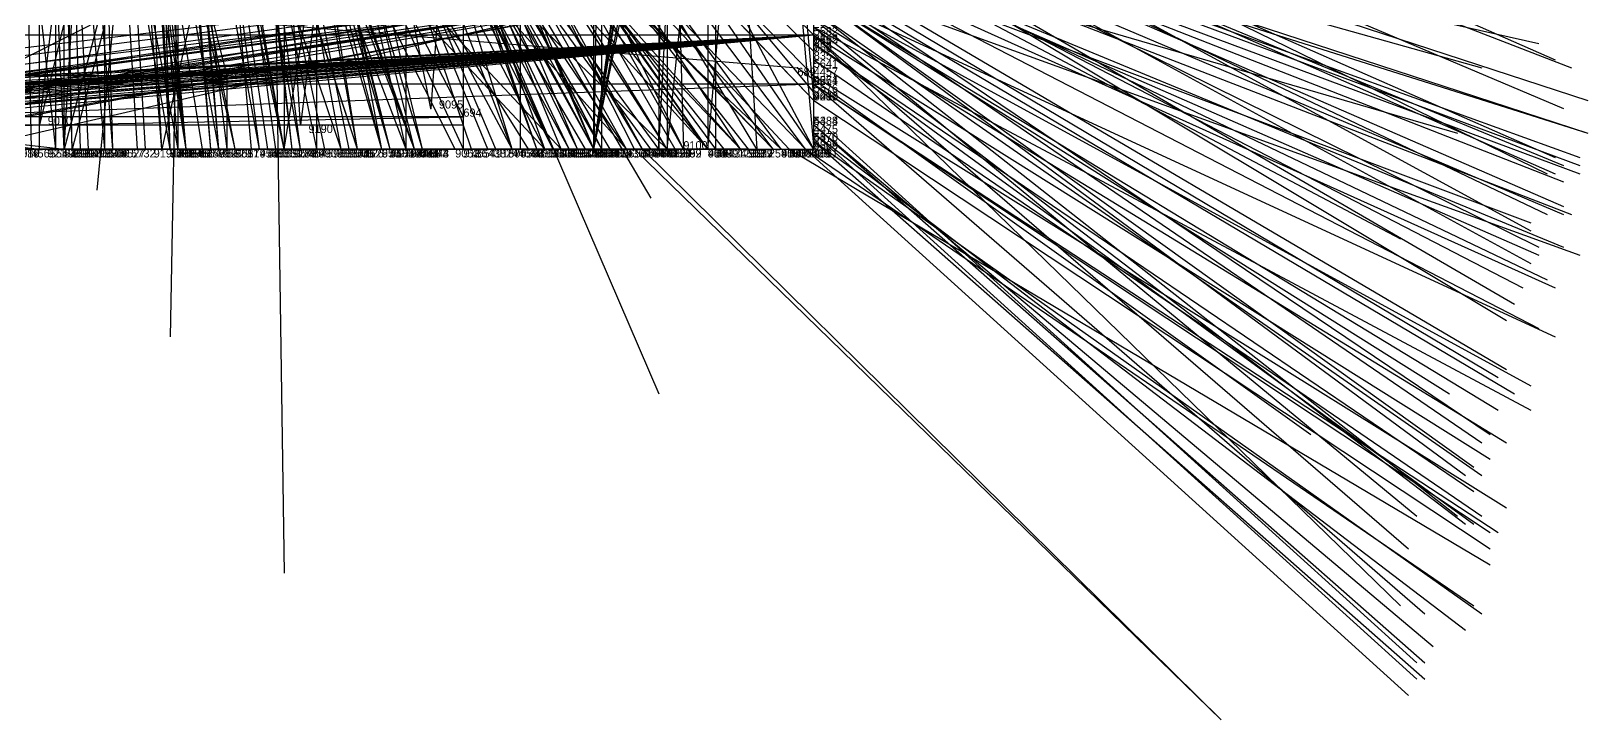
# Model space of a CAD drawing. Extents: x -0.07 to 1.1, y -0.07 to 1.1.
# Drawn here: x 0.904 to 1.095, y -0.07 to 0.0145 of the extents above; entities that cross this region are included whole.
import ezdxf

# ---------------------------------------------------------------- set-up
doc = ezdxf.new("R2010")
doc.units = 0
for name, color, linetype in [('Clients', 3, 'CONTINUOUS'), ('Facilities', 3, 'CONTINUOUS'), ('Facilities_lines', 3, 'CONTINUOUS'), ('Min_max_boxes', 1, 'CONTINUOUS'), ('Normals', 1, 'CONTINUOUS'), ('Source_points', 5, 'CONTINUOUS'), ('Text', 3, 'CONTINUOUS')]:
    doc.layers.add(name, color=color, linetype=linetype)

msp = doc.modelspace()

# ---------------------------------------------------------------- linework, layer by layer
at = {"layer": 'Clients', "color": 5}
for p in [(0.998, 0.01), (0.928, 0.009), (1, 0.006, 0.973), (0.953, 0.005, 1), (0.957, 0.004), (0.905, 0.003, 1), (0.937, 0.003, 1), (0.905, 0, 0.093), (0.908, 0, 0.145), (0.908, 0, 0.963), (0.908, 0, 0.982), (0.909, 0, 0.966), (0.92, 0, 0.949), (0.944, 0, 0.013), (0.95, 0, 0.024), (0.968, 0, 0.012), (0.973, 0, 0.99), (0.984, 0, 1), (0.993, 0, 0.972), (1, 0, 0.993)]:
    msp.add_point(p, dxfattribs=at)
at = {"layer": 'Facilities', "color": 3}
for p in [(1, 0.014, 0.193), (1, 0.014, 0.117), (1, 0.014, 0.541), (1, 0.014, 0.973), (1, 0.013, 0.127), (1, 0.013, 0.054), (1, 0.012, 0.19), (1, 0.011, 0.533), (1, 0.009, 0.173), (1, 0.009, 0.293), (1, 0.008, 0.439), (1, 0.008, 0.637), (1, 0.008, 0.779), (1, 0.007, 0.148), (1, 0.006, 0.464), (1, 0.006, 0.927), (1, 0.004, 0.724), (1, 0.003, 0.477), (1, 0.003, 0.437), (1, 0.002, 0.344), (1, 0.002, 0.645), (0.904, 0, 0.435), (0.907, 0, 0.56), (0.907, 0, 0.708), (0.908, 0, 0.902), (0.909, 0, 0.867), (0.91, 0, 0.803), (0.911, 0, 0.611), (0.913, 0, 0.218), (0.913, 0, 0.785), (0.914, 0, 0.092), (0.914, 0, 0.255), (0.914, 0, 0.433), (0.917, 0, 0.235), (0.918, 0, 0.92), (0.92, 0, 0.053), (0.921, 0, 0.159), (0.921, 0, 0.202), (0.921, 0, 0.305), (0.921, 0, 0.725), (0.921, 0, 0.941), (0.922, 0, 0.243), (0.922, 0, 0.705), (0.923, 0, 0.31), (0.923, 0, 0.57), (0.923, 0, 0.702), (0.923, 0, 0.841), (0.925, 0, 0.7), (0.926, 0, 0.241), (0.926, 0, 0.129), (0.927, 0, 0.211), (0.927, 0, 0.718), (0.927, 0, 0.937), (0.928, 0, 0.235), (0.929, 0, 0.7), (0.929, 0, 0.69), (0.931, 0, 0.284), (0.932, 0, 0.045), (0.932, 0, 0.586), (0.933, 0, 0.387), (0.934, 0, 0.583), (0.935, 0, 0.052), (0.935, 0, 0.558), (0.935, 0, 0.883), (0.936, 0, 0.522), (0.936, 0, 0.934), (0.937, 0, 0.375), (0.937, 0, 0.551), (0.939, 0, 0.903), (0.94, 0, 0.879), (0.94, 0, 0.902), (0.942, 0, 0.149), (0.942, 0, 0.842), (0.943, 0, 0.168), (0.944, 0, 0.14), (0.944, 0, 0.317), (0.944, 0, 0.639), (0.947, 0, 0.188), (0.947, 0, 0.18), (0.947, 0, 0.313), (0.948, 0, 0.605), (0.948, 0, 0.763), (0.948, 0, 0.915), (0.95, 0, 0.776), (0.951, 0, 0.276), (0.951, 0, 0.341), (0.951, 0, 0.403), (0.951, 0, 0.857), (0.952, 0, 0.194), (0.952, 0, 0.22), (0.956, 0, 0.872), (0.957, 0, 0.865), (0.958, 0, 0.363), (0.96, 0, 0.375), (0.961, 0, 0.857), (0.961, 0, 0.815), (0.963, 0, 0.277), (0.963, 0, 0.428), (0.963, 0, 0.569), (0.965, 0, 0.424), (0.966, 0, 0.146), (0.966, 0, 0.14), (0.967, 0, 0.18), (0.967, 0, 0.352), (0.967, 0, 0.517), (0.968, 0, 0.488), (0.968, 0, 0.537), (0.969, 0, 0.333), (0.969, 0, 0.451), (0.97, 0, 0.392), (0.97, 0, 0.555), (0.971, 0, 0.094), (0.971, 0, 0.799), (0.972, 0, 0.318), (0.973, 0, 0.28), (0.973, 0, 0.445), (0.973, 0, 0.703), (0.973, 0, 0.927), (0.974, 0, 0.685), (0.974, 0, 0.528), (0.974, 0, 0.684), (0.974, 0, 0.875), (0.975, 0, 0.032), (0.977, 0, 0.223), (0.977, 0, 0.495), (0.977, 0, 0.516), (0.978, 0, 0.357), (0.978, 0, 0.556), (0.979, 0, 0.478), (0.979, 0, 0.301), (0.979, 0, 0.358), (0.98, 0, 0.4), (0.981, 0, 0.054), (0.982, 0, 0.291), (0.982, 0, 0.52), (0.982, 0, 0.826), (0.983, 0, 0.226), (0.984, 0, 0.181), (0.987, 0, 0.213), (0.987, 0, 0.292), (0.987, 0, 0.386), (0.987, 0, 0.866), (0.988, 0, 0.545), (0.989, 0, 0.932), (0.991, 0, 0.433), (0.991, 0, 0.712), (0.991, 0, 0.813), (0.992, 0, 0.656), (0.995, 0, 0.548), (0.995, 0, 0.792), (0.995, 0, 0.837), (0.996, 0, 0.27), (0.996, 0, 0.537), (0.997, 0, 0.317), (0.997, 0, 0.549), (0.999, 0, 0.144), (0.999, 0, 0.326), (0.999, 0, 0.554), (0.999, 0, 0.946), (1, 0.001, 0.439), (1, 0.001, 0.347), (1, 0, 0.195)]:
    msp.add_point(p, dxfattribs=at)
at = {"layer": 'Facilities_lines', "color": 3}
for p, q in [((0.973, 0.286, 1), (0.905, 0.003, 1)), ((0.973, 0.286, 1), (0.937, 0.003, 1)), ((0.973, 0.286, 1), (0.953, 0.005, 1)), ((0.977, 0.26, 1), (0.908, 0, 0.963)), ((0.977, 0.26, 1), (0.908, 0, 0.982)), ((0.977, 0.26, 1), (0.909, 0, 0.966)), ((0.977, 0.26, 1), (0.92, 0, 0.949)), ((0.977, 0.26, 1), (0.973, 0, 0.99)), ((0.977, 0.26, 1), (0.984, 0, 1)), ((0.977, 0.26, 1), (0.993, 0, 0.972)), ((0.977, 0.26, 1), (1, 0.006, 0.973)), ((0.977, 0.26, 1), (1, 0, 0.993)), ((0.973, 0, 0.703), (1, 0.194, 0.735)), ((0.973, 0, 0.703), (1, 0.189, 0.706)), ((0.973, 0, 0.703), (1, 0.189, 0.731)), ((0.973, 0, 0.703), (1, 0.173, 0.699)), ((0.982, 0, 0.291), (1, 0.173, 0.362)), ((0.973, 0, 0.703), (1, 0.171, 0.705)), ((0.973, 0, 0.703), (1, 0.167, 0.716)), ((0.973, 0, 0.703), (1, 0.166, 0.705)), ((0.987, 0, 0.292), (1, 0.148, 0.351)), ((0.973, 0, 0.28), (1, 0.141, 0.347)), ((0.981, 0, 0.054), (0.982, 0.14)), ((0.981, 0, 0.054), (0.988, 0.133)), ((0.973, 0, 0.28), (1, 0.13, 0.342)), ((0.881, 0, 0.955), (0.974, 0.047, 1)), ((0.733, 0.032), (0.998, 0.01)), ((0.665, 0.029), (0.908, 0, 0.145)), ((0.665, 0.029), (0.905, 0, 0.093)), ((0.935, 0, 0.052), (0.939, 0.025)), ((1, 0.024, 0.977), (0.799, 0, 0.855)), ((1, 0.024, 0.977), (0.814, 0, 0.836)), ((1, 0.024, 0.977), (0.829, 0, 0.855)), ((1, 0.024, 0.977), (0.841, 0, 0.826)), ((1, 0.024, 0.977), (0.843, 0, 0.835)), ((1, 0.024, 0.977), (0.862, 0, 0.863)), ((1, 0.024, 0.977), (0.896, 0, 0.873)), ((1, 0.022, 0.538), (0.816, 0, 0.58)), ((1, 0.022, 0.538), (0.829, 0, 0.531)), ((1, 0.022, 0.538), (0.834, 0, 0.56)), ((1, 0.022, 0.538), (0.835, 0, 0.551)), ((1, 0.022, 0.538), (0.836, 0, 0.592)), ((1, 0.022, 0.538), (0.848, 0, 0.479)), ((1, 0.022, 0.538), (0.848, 0, 0.497)), ((1, 0.022, 0.538), (0.854, 0, 0.599)), ((1, 0.022, 0.538), (0.856, 0, 0.553)), ((1, 0.022, 0.538), (0.858, 0, 0.52)), ((1, 0.022, 0.538), (0.865, 0, 0.622)), ((1, 0.022, 0.538), (0.87, 0, 0.556)), ((1, 0.022, 0.538), (0.881, 0, 0.618)), ((1, 0.022, 0.538), (0.882, 0, 0.633)), ((1, 0.014, 0.541), (0.727, 0, 0.52)), ((1, 0.014, 0.541), (0.731, 0, 0.516)), ((1, 0.014, 0.541), (0.732, 0, 0.534)), ((1, 0.014, 0.541), (0.739, 0, 0.554)), ((1, 0.014, 0.541), (0.757, 0, 0.54)), ((1, 0.014, 0.541), (0.765, 0, 0.57)), ((1, 0.014, 0.541), (0.769, 0, 0.54)), ((1, 0.014, 0.541), (0.773, 0, 0.518)), ((1, 0.014, 0.541), (0.777, 0, 0.521)), ((1, 0.014, 0.541), (0.78, 0, 0.588)), ((1, 0.014, 0.541), (0.785, 0, 0.599)), ((1, 0.014, 0.541), (0.789, 0, 0.49)), ((1, 0.014, 0.541), (0.797, 0, 0.478)), ((1, 0.014, 0.541), (0.804, 0, 0.488)), ((1, 0.014, 0.541), (0.804, 0, 0.466)), ((1, 0.014, 0.541), (0.809, 0, 0.463)), ((1, 0.014, 0.541), (0.813, 0, 0.453)), ((1, 0.014, 0.541), (0.813, 0, 0.494)), ((1, 0.014, 0.541), (0.821, 0, 0.482)), ((1, 0.014, 0.541), (0.821, 0, 0.594)), ((1, 0.014, 0.541), (0.823, 0, 0.47)), ((1, 0.014, 0.541), (0.827, 0, 0.463)), ((1, 0.014, 0.541), (0.833, 0, 0.631)), ((1, 0.014, 0.541), (0.838, 0, 0.636)), ((1, 0.014, 0.541), (0.84, 0, 0.613)), ((1, 0.014, 0.541), (0.841, 0, 0.453)), ((1, 0.014, 0.541), (0.848, 0, 0.64)), ((0.769, 0, 0.036), (0.928, 0.009)), ((1, 0.008, 0.779), (0.781, 0, 0.787)), ((0.753, 0, 0.054), (0.957, 0.004)), ((0.936, 0, 0.522), (0.698, 0, 0.518)), ((0.944, 0, 0.639), (0.702, 0, 0.64)), ((0.929, 0, 0.69), (0.707, 0, 0.664)), ((0.974, 0, 0.685), (0.709, 0, 0.682)), ((0.973, 0, 0.703), (0.71, 0, 0.694)), ((0.72, 0, 0.044), (0.944, 0, 0.013)), ((0.72, 0, 0.044), (0.95, 0, 0.024)), ((0.944, 0, 0.639), (0.731, 0, 0.65)), ((0.944, 0, 0.639), (0.732, 0, 0.629)), ((0.944, 0, 0.639), (0.734, 0, 0.637)), ((0.944, 0, 0.639), (0.736, 0, 0.594)), ((0.944, 0, 0.639), (0.738, 0, 0.648)), ((0.944, 0, 0.639), (0.743, 0, 0.625)), ((0.944, 0, 0.639), (0.745, 0, 0.595)), ((0.973, 0, 0.703), (0.745, 0, 0.732)), ((0.973, 0, 0.703), (0.751, 0, 0.708)), ((0.942, 0, 0.842), (0.761, 0, 0.852)), ((0.973, 0, 0.703), (0.762, 0, 0.736)), ((0.942, 0, 0.842), (0.762, 0, 0.831)), ((0.913, 0, 0.785), (0.763, 0, 0.792)), ((0.765, 0, 0.047), (0.968, 0, 0.012)), ((0.992, 0, 0.656), (0.765, 0, 0.63)), ((0.974, 0, 0.685), (0.766, 0, 0.648)), ((0.973, 0, 0.703), (0.768, 0, 0.683)), ((0.968, 0, 0.488), (0.769, 0, 0.491)), ((0.944, 0, 0.639), (0.769, 0, 0.618)), ((0.992, 0, 0.656), (0.769, 0, 0.629)), ((0.913, 0, 0.785), (0.773, 0, 0.81)), ((0.973, 0, 0.703), (0.774, 0, 0.674)), ((0.973, 0, 0.703), (0.775, 0, 0.721)), ((0.973, 0, 0.703), (0.777, 0, 0.668)), ((0.973, 0, 0.703), (0.779, 0, 0.723)), ((0.974, 0, 0.685), (0.78, 0, 0.621)), ((0.973, 0, 0.703), (0.78, 0, 0.717)), ((0.973, 0, 0.703), (0.786, 0, 0.642)), ((0.973, 0, 0.703), (0.786, 0, 0.749)), ((0.974, 0, 0.685), (0.789, 0, 0.613)), ((0.973, 0, 0.703), (0.792, 0, 0.694)), ((0.973, 0, 0.703), (0.794, 0, 0.65)), ((0.973, 0, 0.703), (0.797, 0, 0.626)), ((0.973, 0, 0.703), (0.803, 0, 0.714)), ((0.973, 0, 0.703), (0.805, 0, 0.665)), ((0.973, 0, 0.703), (0.812, 0, 0.784)), ((0.973, 0, 0.703), (0.819, 0, 0.742)), ((0.973, 0, 0.703), (0.827, 0, 0.651)), ((0.973, 0, 0.703), (0.845, 0, 0.757)), ((0.973, 0, 0.28), (0.846, 0, 0.396)), ((0.973, 0, 0.703), (0.853, 0, 0.726)), ((0.973, 0, 0.703), (0.863, 0, 0.696)), ((0.973, 0, 0.703), (0.865, 0, 0.755)), ((0.973, 0, 0.703), (0.866, 0, 0.682))]:
    msp.add_line(p, q, dxfattribs=at)
at = {"layer": 'Min_max_boxes', "color": 1}
for p, q in [((1, 0, 0.76), (1, 0.466, 0.76)), ((1, 0, 1), (1, 0.466, 1)), ((1, 0, 0.346), (1, 0.32, 0.346)), ((1, 0, 0.689), (1, 0.32, 0.689)), ((0.973, 0, 0.991), (0.973, 0.286, 0.991)), ((0.973, 0, 1), (0.973, 0.286, 1)), ((1, 0, 0.626), (1, 0.194, 0.626)), ((1, 0, 0.784), (1, 0.194, 0.784)), ((1, 0, 0.826), (1, 0.192, 0.826)), ((1, 0, 1), (1, 0.192, 1)), ((0.982, 0.173, 0.291), (0.982, 0, 0.291)), ((0.982, 0.173, 0.362), (0.982, 0, 0.362)), ((1, 0, 0.291), (1, 0.173, 0.291)), ((1, 0, 0.362), (1, 0.173, 0.362)), ((0.987, 0.148, 0.292), (0.987, 0, 0.292)), ((0.987, 0.148, 0.351), (0.987, 0, 0.351)), ((1, 0, 0.292), (1, 0.148, 0.292)), ((1, 0, 0.351), (1, 0.148, 0.351)), ((0.981, 0.14), (0.981, 0)), ((0.981, 0.14, 0.054), (0.981, 0, 0.054)), ((0.988, 0), (0.988, 0.14)), ((0.988, 0, 0.054), (0.988, 0.14, 0.054)), ((1, 0, 0.28), (1, 0.141, 0.28)), ((1, 0, 0.396), (1, 0.141, 0.396)), ((0.964, 0, 0.978), (0.964, 0.139, 0.978)), ((0.964, 0, 1), (0.964, 0.139, 1)), ((0.974, 0, 0.955), (0.974, 0.1, 0.955)), ((0.974, 0, 1), (0.974, 0.1, 1)), ((0.957, 0.003, 1), (0.957, 0.042, 1)), ((0.957, 0.003, 1), (0.957, 0.042, 1)), ((1, 0), (1, 0.032)), ((1, 0, 0.124), (1, 0.032, 0.124)), ((0.908, 0), (0.908, 0.029)), ((0.908, 0, 0.504), (0.908, 0.029, 0.504)), ((0.922, 0, 0.938), (0.922, 0.029, 0.938)), ((0.922, 0, 1), (0.922, 0.029, 1)), ((1, 0), (1, 0.029)), ((1, 0, 0.212), (1, 0.029, 0.212)), ((0.935, 0.025), (0.935, 0)), ((0.935, 0.025, 0.052), (0.935, 0, 0.052)), ((0.939, 0), (0.939, 0.025)), ((0.939, 0, 0.052), (0.939, 0.025, 0.052)), ((0.95, 0), (0.95, 0.022)), ((0.95, 0, 0.044), (0.95, 0.022, 0.044)), ((1, 0.014, 0.453), (0.727, 0.014, 0.453)), ((1, 0.014, 0.64), (0.727, 0.014, 0.64)), ((1, 0, 0.453), (1, 0.014, 0.453)), ((1, 0, 0.64), (1, 0.014, 0.64)), ((1, 0.014, 0.453), (1, 0.014, 0.64)), ((0.928, 0.009), (0.769, 0.009)), ((0.928, 0.009, 0.036), (0.769, 0.009, 0.036)), ((1, 0.008, 0.779), (0.781, 0.008, 0.779)), ((1, 0.008, 0.787), (0.781, 0.008, 0.787)), ((0.928, 0), (0.928, 0.009)), ((0.928, 0, 0.036), (0.928, 0.009, 0.036)), ((0.928, 0.009), (0.928, 0.009, 0.036)), ((1, 0, 0.779), (1, 0.008, 0.779)), ((1, 0, 0.787), (1, 0.008, 0.787)), ((1, 0.008, 0.779), (1, 0.008, 0.787)), ((0.957, 0.004), (0.753, 0.004)), ((0.957, 0.004, 0.054), (0.753, 0.004, 0.054)), ((0.957, 0), (0.957, 0.004)), ((0.957, 0, 0.054), (0.957, 0.004, 0.054)), ((0.957, 0.004), (0.957, 0.004, 0.054)), ((0.792, 0.003, 1), (0.957, 0.003, 1)), ((0.792, 0.003, 1), (0.957, 0.003, 1)), ((0.957, 0.003, 1), (0.957, 0.003, 1)), ((0.506, 0), (0.908, 0)), ((0.506, 0, 0.504), (0.908, 0, 0.504)), ((0.514, 0), (0.95, 0)), ((0.514, 0, 0.044), (0.95, 0, 0.044)), ((0.555, 0), (1, 0)), ((0.555, 0, 0.212), (1, 0, 0.212)), ((0.67, 0), (1, 0)), ((0.67, 0, 0.124), (1, 0, 0.124)), ((0.698, 0, 0.518), (0.936, 0, 0.518)), ((0.936, 0, 0.518), (0.698, 0, 0.518)), ((0.698, 0, 0.522), (0.936, 0, 0.522)), ((0.936, 0, 0.522), (0.698, 0, 0.522)), ((0.702, 0, 0.594), (0.944, 0, 0.594)), ((0.944, 0, 0.594), (0.702, 0, 0.594)), ((0.702, 0, 0.65), (0.944, 0, 0.65)), ((0.944, 0, 0.65), (0.702, 0, 0.65)), ((0.707, 0, 0.664), (0.929, 0, 0.664)), ((0.929, 0, 0.664), (0.707, 0, 0.664)), ((0.707, 0, 0.69), (0.929, 0, 0.69)), ((0.929, 0, 0.69), (0.707, 0, 0.69)), ((0.709, 0, 0.613), (0.974, 0, 0.613)), ((0.974, 0, 0.613), (0.709, 0, 0.613)), ((0.709, 0, 0.685), (0.974, 0, 0.685)), ((0.974, 0, 0.685), (0.709, 0, 0.685)), ((0.71, 0, 0.626), (1, 0, 0.626)), ((0.71, 0, 0.784), (1, 0, 0.784)), ((0.727, 0, 0.453), (1, 0, 0.453)), ((0.727, 0, 0.64), (1, 0, 0.64)), ((0.753, 0), (0.957, 0)), ((0.753, 0, 0.054), (0.957, 0, 0.054)), ((0.761, 0, 0.831), (0.942, 0, 0.831)), ((0.942, 0, 0.831), (0.761, 0, 0.831)), ((0.761, 0, 0.852), (0.942, 0, 0.852)), ((0.942, 0, 0.852), (0.761, 0, 0.852)), ((0.763, 0, 0.785), (0.913, 0, 0.785)), ((0.913, 0, 0.785), (0.763, 0, 0.785)), ((0.763, 0, 0.81), (0.913, 0, 0.81)), ((0.913, 0, 0.81), (0.763, 0, 0.81)), ((0.765, 0, 0.012), (0.968, 0, 0.012)), ((0.968, 0, 0.012), (0.765, 0, 0.012)), ((0.765, 0, 0.047), (0.968, 0, 0.047)), ((0.968, 0, 0.047), (0.765, 0, 0.047)), ((0.765, 0, 0.629), (0.992, 0, 0.629)), ((0.992, 0, 0.629), (0.765, 0, 0.629)), ((0.765, 0, 0.656), (0.992, 0, 0.656)), ((0.992, 0, 0.656), (0.765, 0, 0.656)), ((0.769, 0), (0.928, 0)), ((0.769, 0, 0.036), (0.928, 0, 0.036)), ((0.769, 0, 0.488), (0.968, 0, 0.488)), ((0.968, 0, 0.488), (0.769, 0, 0.488)), ((0.769, 0, 0.491), (0.968, 0, 0.491)), ((0.968, 0, 0.491), (0.769, 0, 0.491)), ((0.781, 0, 0.779), (1, 0, 0.779)), ((0.781, 0, 0.787), (1, 0, 0.787)), ((0.788, 0, 0.978), (0.964, 0, 0.978)), ((0.788, 0, 1), (0.964, 0, 1)), ((0.799, 0, 0.826), (1, 0, 0.826)), ((0.799, 0, 1), (1, 0, 1)), ((0.816, 0, 0.346), (1, 0, 0.346)), ((0.816, 0, 0.689), (1, 0, 0.689)), ((0.846, 0, 0.28), (1, 0, 0.28)), ((0.846, 0, 0.396), (1, 0, 0.396)), ((0.857, 0, 0.938), (0.922, 0, 0.938)), ((0.857, 0, 1), (0.922, 0, 1)), ((0.862, 0, 0.76), (1, 0, 0.76)), ((0.862, 0, 1), (1, 0, 1)), ((0.871, 0, 0.991), (0.973, 0, 0.991)), ((0.871, 0, 1), (0.973, 0, 1)), ((0.881, 0, 0.955), (0.974, 0, 0.955)), ((0.881, 0, 1), (0.974, 0, 1)), ((0.908, 0), (0.908, 0, 0.504)), ((0.913, 0, 0.785), (0.913, 0, 0.785)), ((0.913, 0, 0.81), (0.913, 0, 0.81)), ((0.913, 0, 0.785), (0.913, 0, 0.81)), ((0.913, 0, 0.785), (0.913, 0, 0.81)), ((0.922, 0, 0.938), (0.922, 0, 1)), ((0.928, 0), (0.928, 0, 0.036)), ((0.929, 0, 0.664), (0.929, 0, 0.664)), ((0.929, 0, 0.69), (0.929, 0, 0.69)), ((0.929, 0, 0.664), (0.929, 0, 0.69)), ((0.929, 0, 0.664), (0.929, 0, 0.69)), ((0.935, 0), (0.939, 0)), ((0.935, 0, 0.052), (0.939, 0, 0.052)), ((0.935, 0), (0.935, 0, 0.052)), ((0.936, 0, 0.518), (0.936, 0, 0.518)), ((0.936, 0, 0.522), (0.936, 0, 0.522)), ((0.936, 0, 0.518), (0.936, 0, 0.522)), ((0.936, 0, 0.518), (0.936, 0, 0.522)), ((0.939, 0), (0.939, 0, 0.052)), ((0.942, 0, 0.831), (0.942, 0, 0.831)), ((0.942, 0, 0.852), (0.942, 0, 0.852)), ((0.942, 0, 0.831), (0.942, 0, 0.852)), ((0.942, 0, 0.831), (0.942, 0, 0.852)), ((0.944, 0, 0.594), (0.944, 0, 0.594)), ((0.944, 0, 0.65), (0.944, 0, 0.65)), ((0.944, 0, 0.594), (0.944, 0, 0.65)), ((0.944, 0, 0.594), (0.944, 0, 0.65)), ((0.95, 0), (0.95, 0, 0.044)), ((0.957, 0), (0.957, 0, 0.054)), ((0.964, 0, 0.978), (0.964, 0, 1)), ((0.968, 0, 0.012), (0.968, 0, 0.012)), ((0.968, 0, 0.047), (0.968, 0, 0.047)), ((0.968, 0, 0.012), (0.968, 0, 0.047)), ((0.968, 0, 0.012), (0.968, 0, 0.047)), ((0.968, 0, 0.488), (0.968, 0, 0.488)), ((0.968, 0, 0.491), (0.968, 0, 0.491)), ((0.968, 0, 0.488), (0.968, 0, 0.491)), ((0.968, 0, 0.488), (0.968, 0, 0.491)), ((0.973, 0, 0.991), (0.973, 0, 1)), ((0.974, 0, 0.613), (0.974, 0, 0.613)), ((0.974, 0, 0.685), (0.974, 0, 0.685)), ((0.974, 0, 0.613), (0.974, 0, 0.685)), ((0.974, 0, 0.613), (0.974, 0, 0.685)), ((0.974, 0, 0.955), (0.974, 0, 1)), ((0.981, 0), (0.988, 0)), ((0.981, 0, 0.054), (0.988, 0, 0.054)), ((0.981, 0), (0.981, 0, 0.054)), ((0.982, 0, 0.291), (1, 0, 0.291)), ((0.982, 0, 0.362), (1, 0, 0.362)), ((0.982, 0, 0.291), (0.982, 0, 0.362)), ((0.987, 0, 0.292), (1, 0, 0.292)), ((0.987, 0, 0.351), (1, 0, 0.351)), ((0.987, 0, 0.292), (0.987, 0, 0.351)), ((0.988, 0), (0.988, 0, 0.054)), ((0.992, 0, 0.629), (0.992, 0, 0.629)), ((0.992, 0, 0.656), (0.992, 0, 0.656)), ((0.992, 0, 0.629), (0.992, 0, 0.656)), ((0.992, 0, 0.629), (0.992, 0, 0.656)), ((1, 0), (1, 0, 0.124)), ((1, 0), (1, 0, 0.212)), ((1, 0, 0.291), (1, 0, 0.362)), ((1, 0, 0.292), (1, 0, 0.351)), ((1, 0, 0.28), (1, 0, 0.396)), ((1, 0, 0.346), (1, 0, 0.689)), ((1, 0, 0.453), (1, 0, 0.64)), ((1, 0, 0.626), (1, 0, 0.784)), ((1, 0, 0.826), (1, 0, 1)), ((1, 0, 0.779), (1, 0, 0.787)), ((1, 0, 0.76), (1, 0, 1))]:
    msp.add_line(p, q, dxfattribs=at)
at = {"layer": 'Normals', "color": 1}
for p, q in [((0.904, 0, 0.435), (0.902, 0.1, 0.435)), ((0.913, 0, 0.785), (0.904, 0.1, 0.788)), ((0.905, 0, 0.093), (0.905, 0.1, 0.093)), ((0.914, 0, 0.433), (0.906, 0.1, 0.428)), ((0.911, 0, 0.611), (0.906, 0.1, 0.611)), ((0.909, 0, 0.867), (0.906, 0.1, 0.866)), ((0.907, 0, 0.56), (0.907, 0.1, 0.561)), ((0.91, 0, 0.803), (0.907, 0.1, 0.804)), ((0.908, 0, 0.145), (0.908, 0.1, 0.145)), ((0.908, 0, 0.902), (0.908, 0.1, 0.902)), ((0.917, 0, 0.235), (0.911, 0.1, 0.235)), ((0.914, 0, 0.092), (0.911, 0.1, 0.091)), ((0.914, 0, 0.255), (0.911, 0.1, 0.255)), ((0.918, 0, 0.92), (0.912, 0.1, 0.915)), ((0.913, 0, 0.218), (0.913, 0.1, 0.218)), ((0.922, 0, 0.243), (0.914, 0.1, 0.244)), ((0.921, 0, 0.305), (0.915, 0.1, 0.306)), ((0.921, 0, 0.202), (0.916, 0.1, 0.202)), ((0.926, 0, 0.241), (0.917, 0.1, 0.242)), ((0.926, 0, 0.129), (0.918, 0.1, 0.131)), ((0.921, 0, 0.159), (0.918, 0.1, 0.16)), ((0.927, 0, 0.211), (0.918, 0.1, 0.212)), ((0.931, 0, 0.284), (0.922, 0.1, 0.283)), ((0.907, 0, 0.708), (0.896, 0.099, 0.708)), ((0.922, 0, 0.705), (0.903, 0.098, 0.705)), ((0.921, 0, 0.725), (0.904, 0.099, 0.725)), ((0.923, 0, 0.702), (0.907, 0.099, 0.701)), ((0.925, 0, 0.7), (0.909, 0.099, 0.699)), ((0.927, 0, 0.718), (0.909, 0.098, 0.717)), ((0.923, 0, 0.841), (0.91, 0.099, 0.84)), ((0.929, 0, 0.69), (0.91, 0.098, 0.69)), ((0.92, 0, 0.053), (0.912, 0.099, 0.067)), ((0.923, 0, 0.31), (0.912, 0.099, 0.31)), ((0.923, 0, 0.57), (0.914, 0.099, 0.567)), ((0.935, 0, 0.883), (0.914, 0.098, 0.881)), ((0.928, 0, 0.235), (0.916, 0.099, 0.237)), ((0.921, 0, 0.941), (0.916, 0.098, 0.924)), ((0.933, 0, 0.387), (0.918, 0.099, 0.389)), ((0.935, 0, 0.558), (0.918, 0.098, 0.553)), ((0.932, 0, 0.586), (0.919, 0.099, 0.58)), ((0.927, 0, 0.937), (0.919, 0.099, 0.924)), ((0.937, 0, 0.551), (0.919, 0.098, 0.547)), ((0.94, 0, 0.879), (0.919, 0.098, 0.877)), ((0.939, 0, 0.903), (0.919, 0.098, 0.899)), ((0.94, 0, 0.902), (0.919, 0.098, 0.898)), ((0.934, 0, 0.583), (0.92, 0.099, 0.578)), ((0.943, 0, 0.168), (0.923, 0.098, 0.173)), ((0.937, 0, 0.375), (0.924, 0.099, 0.379)), ((0.936, 0, 0.934), (0.924, 0.099, 0.923)), ((0.942, 0, 0.149), (0.924, 0.098, 0.155)), ((0.936, 0, 0.522), (0.925, 0.099, 0.522)), ((0.944, 0, 0.14), (0.926, 0.098, 0.146)), ((0.944, 0, 0.317), (0.928, 0.099, 0.32)), ((0.947, 0, 0.313), (0.928, 0.098, 0.317)), ((0.929, 0, 0.7), (0.907, 0.097, 0.698)), ((0.932, 0, 0.045), (0.914, 0.096, 0.066)), ((0.92, 0, 0.949), (0.915, 0.096, 0.923)), ((0.935, 0, 0.052), (0.917, 0.097, 0.067)), ((0.947, 0, 0.188), (0.919, 0.096, 0.187)), ((0.948, 0, 0.605), (0.92, 0.096, 0.596)), ((0.947, 0, 0.18), (0.922, 0.097, 0.181)), ((0.948, 0, 0.915), (0.923, 0.097, 0.912)), ((0.952, 0, 0.194), (0.923, 0.096, 0.196)), ((0.948, 0, 0.763), (0.924, 0.097, 0.765)), ((0.951, 0, 0.276), (0.927, 0.097, 0.282)), ((0.95, 0, 0.776), (0.928, 0.097, 0.776)), ((0.952, 0, 0.22), (0.929, 0.097, 0.221)), ((0.908, 0, 0.963), (0.904, 0.094, 0.929)), ((0.942, 0, 0.842), (0.91, 0.095, 0.844)), ((0.944, 0, 0.639), (0.913, 0.095, 0.642)), ((0.951, 0, 0.341), (0.917, 0.094, 0.342)), ((0.951, 0, 0.403), (0.918, 0.094, 0.404)), ((0.958, 0, 0.363), (0.926, 0.095, 0.365)), ((0.966, 0, 0.146), (0.932, 0.094, 0.156)), ((0.967, 0, 0.18), (0.933, 0.094, 0.175)), ((0.963, 0, 0.277), (0.934, 0.095, 0.283)), ((0.966, 0, 0.14), (0.934, 0.094, 0.149)), ((0.909, 0, 0.966), (0.907, 0.093, 0.93)), ((0.951, 0, 0.857), (0.915, 0.093, 0.854)), ((0.96, 0, 0.375), (0.922, 0.092, 0.379)), ((0.961, 0, 0.857), (0.922, 0.092, 0.854)), ((0.961, 0, 0.815), (0.922, 0.092, 0.815)), ((0.963, 0, 0.569), (0.927, 0.093, 0.558)), ((0.969, 0, 0.451), (0.931, 0.092, 0.449)), ((0.971, 0, 0.094), (0.932, 0.092, 0.101)), ((0.973, 0, 0.445), (0.935, 0.093, 0.442)), ((0.957, 0, 0.865), (0.915, 0.091, 0.866)), ((0.968, 0, 0.537), (0.927, 0.091, 0.532)), ((0.97, 0, 0.555), (0.927, 0.09, 0.546)), ((0.971, 0, 0.799), (0.927, 0.09, 0.798)), ((0.956, 0, 0.872), (0.911, 0.089, 0.871)), ((0.963, 0, 0.428), (0.916, 0.088, 0.424)), ((0.967, 0, 0.517), (0.921, 0.089, 0.514)), ((0.97, 0, 0.392), (0.922, 0.088, 0.396)), ((0.968, 0, 0.488), (0.923, 0.089, 0.493)), ((0.973, 0, 0.28), (0.926, 0.088, 0.291)), ((0.973, 0, 0.703), (0.926, 0.088, 0.711)), ((0.974, 0, 0.685), (0.928, 0.089, 0.692)), ((0.974, 0, 0.684), (0.928, 0.089, 0.688)), ((0.974, 0, 0.528), (0.928, 0.088, 0.519)), ((0.978, 0, 0.556), (0.933, 0.089, 0.548)), ((0.972, 0, 0.318), (0.922, 0.086, 0.32)), ((0.974, 0, 0.875), (0.924, 0.087, 0.87)), ((0.973, 0, 0.927), (0.925, 0.087, 0.931)), ((0.977, 0, 0.223), (0.928, 0.087, 0.223)), ((0.979, 0, 0.301), (0.928, 0.086, 0.308)), ((0.979, 0, 0.478), (0.931, 0.087, 0.483)), ((0.983, 0, 0.226), (0.933, 0.087, 0.228)), ((0.984, 0, 0.181), (0.935, 0.087, 0.177)), ((0.953, 0.005, 1), (0.937, 0.086, 0.944)), ((0.908, 0, 0.982), (0.913, 0.085, 0.93)), ((0.965, 0, 0.424), (0.912, 0.085, 0.421)), ((1, 0.014, 0.193), (0.929, 0.085, 0.187)), ((0.982, 0, 0.291), (0.93, 0.085, 0.299)), ((0.95, 0, 0.024), (0.918, 0.083, 0.069)), ((0.977, 0, 0.495), (0.921, 0.083, 0.496)), ((0.982, 0, 0.826), (0.928, 0.084, 0.827)), ((1, 0.007, 0.148), (0.936, 0.084, 0.149)), ((0.991, 0, 0.712), (0.936, 0.083, 0.718)), ((0.973, 0, 0.99), (0.937, 0.083, 0.947)), ((0.993, 0, 0.972), (0.943, 0.083, 0.947)), ((1, 0, 0.993), (0.956, 0.083, 0.958)), ((0.98, 0, 0.4), (0.921, 0.081, 0.403)), ((0.975, 0, 0.032), (0.927, 0.081, 0.065)), ((1, 0.012, 0.19), (0.929, 0.082, 0.184)), ((0.987, 0, 0.213), (0.929, 0.082, 0.213)), ((0.987, 0, 0.866), (0.93, 0.082, 0.866)), ((1, 0, 0.195), (0.944, 0.082, 0.186)), ((0.984, 0, 1), (0.944, 0.081, 0.956)), ((0.905, 0.003, 1), (0.914, 0.079, 0.935)), ((0.928, 0.009), (0.91, 0.08, 0.069)), ((0.981, 0, 0.054), (0.923, 0.079, 0.075)), ((0.988, 0, 0.545), (0.929, 0.08, 0.533)), ((1, 0.009, 0.173), (0.93, 0.08, 0.173)), ((0.992, 0, 0.656), (0.93, 0.079, 0.66)), ((0.937, 0.003, 1), (0.932, 0.08, 0.936)), ((0.995, 0, 0.837), (0.935, 0.08, 0.837)), ((0.996, 0, 0.27), (0.937, 0.08, 0.275)), ((0.999, 0, 0.144), (0.939, 0.08, 0.146)), ((0.944, 0, 0.013), (0.919, 0.077, 0.072)), ((0.987, 0, 0.292), (0.926, 0.078, 0.302)), ((0.989, 0, 0.932), (0.927, 0.078, 0.935)), ((1, 0.006, 0.927), (0.931, 0.078, 0.937)), ((0.968, 0, 0.012), (0.932, 0.078, 0.063)), ((0.991, 0, 0.433), (0.924, 0.075, 0.438)), ((1, 0.006, 0.973), (0.933, 0.076, 0.947)), ((0.967, 0, 0.352), (0.899, 0.073, 0.349)), ((0.969, 0, 0.333), (0.901, 0.073, 0.32)), ((0.977, 0, 0.516), (0.911, 0.074, 0.506)), ((0.987, 0, 0.386), (0.92, 0.074, 0.389)), ((0.997, 0, 0.549), (0.929, 0.073, 0.539)), ((0.991, 0, 0.813), (0.923, 0.072, 0.804)), ((0.995, 0, 0.792), (0.926, 0.072, 0.789)), ((0.995, 0, 0.548), (0.926, 0.071, 0.536)), ((0.999, 0, 0.946), (0.93, 0.072, 0.94)), ((0.982, 0, 0.52), (0.91, 0.07, 0.511)), ((0.957, 0.004), (0.924, 0.068, 0.07)), ((0.996, 0, 0.537), (0.924, 0.068, 0.523)), ((1, 0.051, 0.861), (1.091, 0.011, 0.857)), ((1, 0.046, 0.146), (1.093, 0.01, 0.145)), ((1, 0.044, 0.153), (1.092, 0.005, 0.154)), ((1, 0.041, 0.732), (1.09, -0.003, 0.73)), ((1, 0.039, 0.141), (1.091, -0.001, 0.14)), ((1, 0.038, 0.179), (1.088, -0.01, 0.182)), ((1, 0.037, 0.835), (1.091, -0.003, 0.839)), ((1, 0.037, 0.762), (1.095, 0.006, 0.762)), ((0.916, 0.036, 1), (0.912, -0.005, 1.091)), ((1, 0.036, 0.662), (1.092, -0.002, 0.666)), ((1, 0.035, 0.219), (1.09, -0.008, 0.22)), ((0.957, 0.033, 1), (0.98, -0.006, 1.089)), ((1, 0.034, 0.877), (1.088, -0.014, 0.872)), ((1, 0.033, 0.313), (1.094, -0.001, 0.319)), ((1, 0.033, 0.479), (1.095, 0.002, 0.478)), ((1, 0.033, 0.581), (1.092, -0.007, 0.579)), ((1, 0.033, 0.993), (1.082, 0.01, 1.046)), ((1, 0.033, 0.766), (1.094, -0.002, 0.764)), ((1, 0.033, 0.984), (1.089, 0.013, 1.025)), ((1, 0.032, 0.068), (1.092, -0.004, 0.053)), ((1, 0.032, 0.316), (1.094, -0.003, 0.322)), ((1, 0.032, 0.633), (1.095, 0.002, 0.631)), ((1, 0.032, 0.898), (1.089, -0.012, 0.887)), ((1, 0.031, 0.303), (1.092, -0.008, 0.308)), ((1, 0.031, 0.678), (1.086, -0.019, 0.681)), ((0.922, 0.029, 1), (0.921, -0.023, 1.085)), ((1, 0.03, 0.554), (1.085, -0.021, 0.566)), ((0.956, 0.028, 1), (0.981, -0.03, 1.078)), ((1, 0.028, 0.948), (1.093, -0.008, 0.955)), ((1, 0.028, 0.92), (1.087, -0.017, 0.903)), ((1, 0.027, 0.005), (1.072, -0.011, -0.053)), ((1, 0.027, 0.932), (1.09, -0.016, 0.929)), ((1, 0.026, 0.043), (1.089, -0.013, 0.019)), ((1, 0.026, 0.438), (1.092, -0.012, 0.427)), ((1, 0.025, 0.996), (1.079, 0.002, 1.053)), ((1, 0.024, 0.513), (1.091, -0.017, 0.519)), ((1, 0.024, 0.519), (1.089, -0.022, 0.526)), ((1, 0.024, 0.977), (1.088, -0.009, 1.012)), ((1, 0.023, 0.534), (1.085, -0.027, 0.55)), ((1, 0.022, 0.538), (1.084, -0.028, 0.557)), ((1, 0.021, 0.265), (1.086, -0.03, 0.26)), ((1, 0.021, 0.498), (1.094, -0.013, 0.5)), ((1, 0.021, 0.64), (1.083, -0.035, 0.641)), ((1, 0.021, 0.72), (1.083, -0.035, 0.725)), ((1, 0.02, 0.909), (1.082, -0.036, 0.9)), ((1, 0.019, 0.031), (1.078, -0.03, -0.007)), ((1, 0.019, 0.134), (1.08, -0.04, 0.128)), ((1, 0.019, 0.304), (1.088, -0.029, 0.308)), ((1, 0.019, 0.257), (1.081, -0.039, 0.256)), ((1, 0.019, 0.771), (1.091, -0.023, 0.771)), ((1, 0.019, 0.921), (1.084, -0.032, 0.905)), ((0.934, 0.017, 1), (0.935, -0.052, 1.072)), ((1, 0.017, 0.108), (1.082, -0.04, 0.1)), ((1, 0.017, 0.595), (1.079, -0.045, 0.6)), ((1, 0.016, 0.658), (1.085, -0.036, 0.665)), ((1, 0.016, 0.753), (1.085, -0.036, 0.745)), ((1, 0.016, 0.977), (1.074, -0.045, 1.007)), ((1, 0.015, 0.699), (1.08, -0.046, 0.7)), ((1, 0.015, 0.776), (1.088, -0.032, 0.775)), ((1, 0.014, 0.117), (1.072, -0.056, 0.112)), ((1, 0.014, 0.541), (1.083, -0.038, 0.56)), ((1, 0.014, 0.973), (1.073, -0.049, 0.998)), ((1, 0.013, 0.127), (1.081, -0.046, 0.125)), ((1, 0.013, 0.054), (1.081, -0.042, 0.031)), ((0.998, 0.01), (1.061, -0.035, -0.063)), ((1, 0.011, 0.533), (1.082, -0.045, 0.545)), ((1, 0.009, 0.293), (1.085, -0.044, 0.292)), ((1, 0.008, 0.439), (1.075, -0.057, 0.433)), ((1, 0.008, 0.637), (1.084, -0.047, 0.64)), ((1, 0.008, 0.779), (1.083, -0.047, 0.782)), ((1, 0.006, 0.464), (1.083, -0.049, 0.457)), ((1, 0.004, 0.724), (1.074, -0.063, 0.722)), ((1, 0.003, 0.477), (1.076, -0.061, 0.473)), ((1, 0.003, 0.437), (1.075, -0.063, 0.431)), ((1, 0.002, 0.344), (1.08, -0.059, 0.349)), ((1, 0.002, 0.645), (1.074, -0.065, 0.649)), ((0.978, 0, 0.357), (1.05, -0.07, 0.35)), ((0.979, 0, 0.358), (1.05, -0.07, 0.351)), ((0.997, 0, 0.317), (1.083, -0.051, 0.322)), ((0.999, 0, 0.326), (1.081, -0.056, 0.335)), ((0.999, 0, 0.554), (1.073, -0.067, 0.56)), ((1, 0.001, 0.439), (1.075, -0.065, 0.433)), ((1, 0.001, 0.347), (1.082, -0.057, 0.347))]:
    msp.add_line(p, q, dxfattribs=at)
at = {"layer": 'Source_points', "color": 5}
for p in [(1, 0.014, 0.193), (1, 0.014, 0.117), (1, 0.014, 0.541), (1, 0.014, 0.973), (1, 0.013, 0.127), (1, 0.013, 0.054), (1, 0.012, 0.19), (0.998, 0.01), (1, 0.011, 0.533), (0.928, 0.009), (1, 0.009, 0.173), (1, 0.009, 0.293), (1, 0.008, 0.439), (1, 0.008, 0.637), (1, 0.008, 0.779), (1, 0.007, 0.148), (1, 0.006, 0.464), (1, 0.006, 0.927), (1, 0.006, 0.973), (0.953, 0.005, 1), (0.957, 0.004), (1, 0.004, 0.724), (0.905, 0.003, 1), (0.937, 0.003, 1), (1, 0.003, 0.477), (1, 0.003, 0.437), (1, 0.002, 0.344), (1, 0.002, 0.645), (0.904, 0, 0.435), (0.905, 0, 0.093), (0.907, 0, 0.56), (0.907, 0, 0.708), (0.908, 0, 0.145), (0.908, 0, 0.902), (0.908, 0, 0.963), (0.908, 0, 0.982), (0.909, 0, 0.966), (0.909, 0, 0.867), (0.91, 0, 0.803), (0.911, 0, 0.611), (0.913, 0, 0.218), (0.913, 0, 0.785), (0.914, 0, 0.092), (0.914, 0, 0.255), (0.914, 0, 0.433), (0.917, 0, 0.235), (0.918, 0, 0.92), (0.92, 0, 0.053), (0.92, 0, 0.949), (0.921, 0, 0.159), (0.921, 0, 0.202), (0.921, 0, 0.305), (0.921, 0, 0.725), (0.921, 0, 0.941), (0.922, 0, 0.243), (0.922, 0, 0.705), (0.923, 0, 0.31), (0.923, 0, 0.57), (0.923, 0, 0.702), (0.923, 0, 0.841), (0.925, 0, 0.7), (0.926, 0, 0.241), (0.926, 0, 0.129), (0.927, 0, 0.211), (0.927, 0, 0.718), (0.927, 0, 0.937), (0.928, 0, 0.235), (0.929, 0, 0.7), (0.929, 0, 0.69), (0.931, 0, 0.284), (0.932, 0, 0.045), (0.932, 0, 0.586), (0.933, 0, 0.387), (0.934, 0, 0.583), (0.935, 0, 0.052), (0.935, 0, 0.558), (0.935, 0, 0.883), (0.936, 0, 0.522), (0.936, 0, 0.934), (0.937, 0, 0.375), (0.937, 0, 0.551), (0.939, 0, 0.903), (0.94, 0, 0.879), (0.94, 0, 0.902), (0.942, 0, 0.149), (0.942, 0, 0.842), (0.943, 0, 0.168), (0.944, 0, 0.14), (0.944, 0, 0.013), (0.944, 0, 0.317), (0.944, 0, 0.639), (0.947, 0, 0.188), (0.947, 0, 0.18), (0.947, 0, 0.313), (0.948, 0, 0.605), (0.948, 0, 0.763), (0.948, 0, 0.915), (0.95, 0, 0.024), (0.95, 0, 0.776), (0.951, 0, 0.276), (0.951, 0, 0.341), (0.951, 0, 0.403), (0.951, 0, 0.857), (0.952, 0, 0.194), (0.952, 0, 0.22), (0.956, 0, 0.872), (0.957, 0, 0.865), (0.958, 0, 0.363), (0.96, 0, 0.375), (0.961, 0, 0.857), (0.961, 0, 0.815), (0.963, 0, 0.277), (0.963, 0, 0.428), (0.963, 0, 0.569), (0.965, 0, 0.424), (0.966, 0, 0.146), (0.966, 0, 0.14), (0.967, 0, 0.18), (0.967, 0, 0.352), (0.967, 0, 0.517), (0.968, 0, 0.012), (0.968, 0, 0.488), (0.968, 0, 0.537), (0.969, 0, 0.333), (0.969, 0, 0.451), (0.97, 0, 0.392), (0.97, 0, 0.555), (0.971, 0, 0.094), (0.971, 0, 0.799), (0.972, 0, 0.318), (0.973, 0, 0.28), (0.973, 0, 0.445), (0.973, 0, 0.703), (0.973, 0, 0.927), (0.973, 0, 0.99), (0.974, 0, 0.685), (0.974, 0, 0.528), (0.974, 0, 0.684), (0.974, 0, 0.875), (0.975, 0, 0.032), (0.977, 0, 0.223), (0.977, 0, 0.495), (0.977, 0, 0.516), (0.978, 0, 0.357), (0.978, 0, 0.556), (0.979, 0, 0.478), (0.979, 0, 0.301), (0.979, 0, 0.358), (0.98, 0, 0.4), (0.981, 0, 0.054), (0.982, 0, 0.291), (0.982, 0, 0.52), (0.982, 0, 0.826), (0.983, 0, 0.226), (0.984, 0, 0.181), (0.984, 0, 1), (0.987, 0, 0.213), (0.987, 0, 0.292), (0.987, 0, 0.386), (0.987, 0, 0.866), (0.988, 0, 0.545), (0.989, 0, 0.932), (0.991, 0, 0.433), (0.991, 0, 0.712), (0.991, 0, 0.813), (0.992, 0, 0.656), (0.993, 0, 0.972), (0.995, 0, 0.548), (0.995, 0, 0.792), (0.995, 0, 0.837), (0.996, 0, 0.27), (0.996, 0, 0.537), (0.997, 0, 0.317), (0.997, 0, 0.549), (0.999, 0, 0.144), (0.999, 0, 0.326), (0.999, 0, 0.554), (0.999, 0, 0.946), (1, 0.001, 0.439), (1, 0.001, 0.347), (1, 0, 0.195), (1, 0, 0.993)]:
    msp.add_point(p, dxfattribs=at)

# ---------------------------------------------------------------- texts
at = {"layer": 'Text', "color": 3}
for s, p in [('5582', (1, 0.014, 0.699)), ('5515', (1, 0.013, 0.541)), ('831', (1, 0.013, 0.117)), ('9162', (1, 0.013, 0.973)), ('789', (1, 0.013, 0.193)), ('855', (1, 0.012, 0.054)), ('835', (1, 0.011, 0.19)), ('750', (1, 0.012, 0.127)), ('877', (0.928, 0.009)), ('689', (0.998, 0.009)), ('4457', (1, 0.009, 0.293)), ('5641', (1, 0.01, 0.533)), ('4571', (1, 0.008, 0.439)), ('5576', (1, 0.007, 0.637)), ('926', (1, 0.008, 0.173)), ('9064', (1, 0.008, 0.779)), ('9095', (0.954, 0.005, 1)), ('4407', (1, 0.006, 0.464)), ('9210', (1, 0.006, 0.927)), ('9236', (1, 0.006, 0.973)), ('709', (1, 0.006, 0.148)), ('9070', (0.906, 0.003, 1)), ('694', (0.957, 0.004)), ('4384', (1, 0.003, 0.477)), ('5488', (1, 0.003, 0.724)), ('9190', (0.938, 0.002, 1)), ('4475', (1, 0.002, 0.437)), ('4376', (1, 0.001, 0.439)), ('4570', (1, 0.001, 0.344)), ('5476', (1, 0.001, 0.645)), ('5516', (0.902, -0.001, 0.649)), ('9089', (0.902, -0.001, 0.832)), ('4565', (0.904, -0.001, 0.435)), ('921', (0.906, -0.001, 0.093)), ('5499', (0.907, -0.001, 0.708)), ('5483', (0.908, -0.001, 0.56)), ('9259', (0.908, -0.001, 0.982)), ('816', (0.909, -0.001, 0.145)), ('9036', (0.909, -0.001, 0.902)), ('9172', (0.909, -0.001, 0.867)), ('9195', (0.909, -0.001, 0.963)), ('9049', (0.91, -0.001, 0.966)), ('9208', (0.911, -0.001, 0.803)), ('5550', (0.912, -0.001, 0.611)), ('886', (0.913, -0.001, 0.218)), ('9216', (0.913, -0.001, 0.785)), ('4415', (0.914, -0.001, 0.255)), ('4527', (0.915, -0.001, 0.433)), ('952', (0.915, -0.001, 0.092)), ('732', (0.917, -0.001, 0.235)), ('9191', (0.919, -0.001, 0.92)), ('5460', (0.921, -0.001, 0.725)), ('871', (0.921, -0.001, 0.053)), ('9086', (0.921, -0.001, 0.949)), ('9093', (0.921, -0.001, 0.941)), ('755', (0.921, -0.001, 0.202)), ('4564', (0.922, -0.001, 0.305)), ('969', (0.922, -0.001, 0.243)), ('753', (0.922, -0.001, 0.159)), ('4540', (0.923, -0.001, 0.31)), ('5508', (0.923, -0.001, 0.705)), ('5585', (0.924, -0.001, 0.57)), ('5628', (0.924, -0.001, 0.702)), ('9218', (0.924, -0.001, 0.841)), ('5647', (0.925, -0.001, 0.7)), ('719', (0.926, -0.001, 0.129)), ('9101', (0.927, -0.001, 0.937)), ('682', (0.927, -0.001, 0.241)), ('759', (0.927, -0.001, 0.211)), ('5629', (0.928, -0.001, 0.718)), ('5637', (0.929, -0.001, 0.69)), ('5551', (0.929, -0.001, 0.7)), ('951', (0.929, -0.001, 0.235)), ('4548', (0.932, -0.001, 0.284)), ('955', (0.932, -0.001, 0.045)), ('4500', (0.933, -0.001, 0.387)), ('5605', (0.933, -0.001, 0.586)), ('5619', (0.934, -0.001, 0.583)), ('5512', (0.935, -0.001, 0.558)), ('760', (0.935, -0.001, 0.052)), ('9183', (0.936, -0.001, 0.883)), ('9279', (0.936, -0.001, 0.934)), ('5489', (0.937, -0.001, 0.551)), ('5474', (0.937, -0.001, 0.522)), ('4545', (0.938, -0.001, 0.375)), ('9066', (0.94, -0.001, 0.903)), ('9091', (0.94, -0.001, 0.902)), ('9038', (0.941, -0.001, 0.879)), ('885', (0.942, -0.001, 0.149)), ('906', (0.943, -0.001, 0.168)), ('9075', (0.943, -0.001, 0.842)), ('4562', (0.944, -0.001, 0.317)), ('5452', (0.944, -0.001, 0.639)), ('751', (0.944, -0.001, 0.14)), ('826', (0.945, -0.001, 0.013)), ('956', (0.947, -0.001, 0.18)), ('677', (0.947, -0.001, 0.188)), ('4484', (0.948, -0.001, 0.313)), ('5503', (0.948, -0.001, 0.605)), ('9198', (0.949, -0.001, 0.763)), ('9284', (0.949, -0.001, 0.915)), ('4525', (0.951, -0.001, 0.341)), ('4444', (0.951, -0.001, 0.276)), ('970', (0.951, -0.001, 0.024)), ('9087', (0.951, -0.001, 0.857)), ('9193', (0.951, -0.001, 0.776)), ('4587', (0.952, -0.001, 0.403)), ('874', (0.953, -0.001, 0.22)), ('743', (0.953, -0.001, 0.194)), ('9053', (0.956, -0.001, 0.872)), ('9136', (0.957, -0.001, 0.865)), ('4554', (0.958, -0.001, 0.363)), ('4382', (0.96, -0.001, 0.375)), ('9160', (0.961, -0.001, 0.857)), ('9187', (0.961, -0.001, 0.815)), ('4464', (0.963, -0.001, 0.277)), ('4513', (0.964, -0.001, 0.428)), ('5594', (0.964, -0.001, 0.569)), ('4450', (0.965, -0.001, 0.424)), ('815', (0.966, -0.001, 0.146)), ('888', (0.967, -0.001, 0.14)), ('4406', (0.968, -0.001, 0.352)), ('5612', (0.968, -0.001, 0.517)), ('5511', (0.968, -0.001, 0.537)), ('763', (0.968, -0.001, 0.18)), ('4439', (0.969, -0.001, 0.488)), ('4559', (0.969, -0.001, 0.451)), ('4515', (0.969, -0.001, 0.333)), ('962', (0.969, -0.001, 0.012)), ('4550', (0.97, -0.001, 0.392)), ('5529', (0.971, -0.001, 0.555)), ('9278', (0.971, -0.001, 0.799)), ('4489', (0.972, -0.001, 0.318)), ('864', (0.972, -0.001, 0.094)), ('4582', (0.973, -0.001, 0.445)), ('5584', (0.973, -0.001, 0.703)), ('9201', (0.973, -0.001, 0.99)), ('4497', (0.974, -0.001, 0.28)), ('5481', (0.974, -0.001, 0.685)), ('5632', (0.974, -0.001, 0.684)), ('9045', (0.974, -0.001, 0.875)), ('9107', (0.974, -0.001, 0.927)), ('5586', (0.975, -0.001, 0.528)), ('868', (0.975, -0.001, 0.032)), ('4364', (0.977, -0.001, 0.495)), ('936', (0.977, -0.001, 0.223)), ('5616', (0.978, -0.001, 0.516)), ('4442', (0.979, -0.001, 0.478)), ('4488', (0.979, -0.001, 0.357)), ('4495', (0.979, -0.001, 0.358)), ('5501', (0.979, -0.001, 0.556)), ('4446', (0.98, -0.001, 0.301)), ('4448', (0.981, -0.001, 0.4)), ('770', (0.981, -0.001, 0.054)), ('4398', (0.982, -0.001, 0.291)), ('5634', (0.982, -0.001, 0.52)), ('9120', (0.982, -0.001, 0.826)), ('9100', (0.984, 0, 1)), ('882', (0.984, -0.001, 0.226)), ('899', (0.984, -0.001, 0.181)), ('4509', (0.987, -0.001, 0.386)), ('963', (0.987, -0.001, 0.213)), ('9048', (0.987, -0.001, 0.866)), ('4443', (0.988, -0.001, 0.292)), ('5613', (0.988, -0.001, 0.545)), ('9123', (0.99, -0.001, 0.932)), ('4503', (0.991, -0.001, 0.433)), ('5532', (0.992, -0.001, 0.712)), ('5517', (0.992, -0.001, 0.656)), ('9079', (0.992, -0.001, 0.813)), ('9125', (0.993, -0.001, 0.972)), ('4581', (0.996, -0.001, 0.27)), ('5530', (0.996, -0.001, 0.548)), ('5571', (0.996, -0.001, 0.537)), ('9051', (0.996, -0.001, 0.792)), ('9185', (0.996, -0.001, 0.837)), ('4472', (0.997, -0.001, 0.317)), ('5542', (0.997, -0.001, 0.549)), ('5458', (0.999, -0.001, 0.554)), ('866', (0.999, -0.001, 0.144)), ('9229', (0.999, -0.001, 0.946)), ('4528', (1, 0, 0.347)), ('4511', (1, -0.001, 0.326)), ('9309', (1, 0, 0.993)), ('968', (1, -0.001, 0.195))]:
    msp.add_text(s, height=0.001, dxfattribs=at).set_placement(p)

doc.saveas('drawing.dxf')
